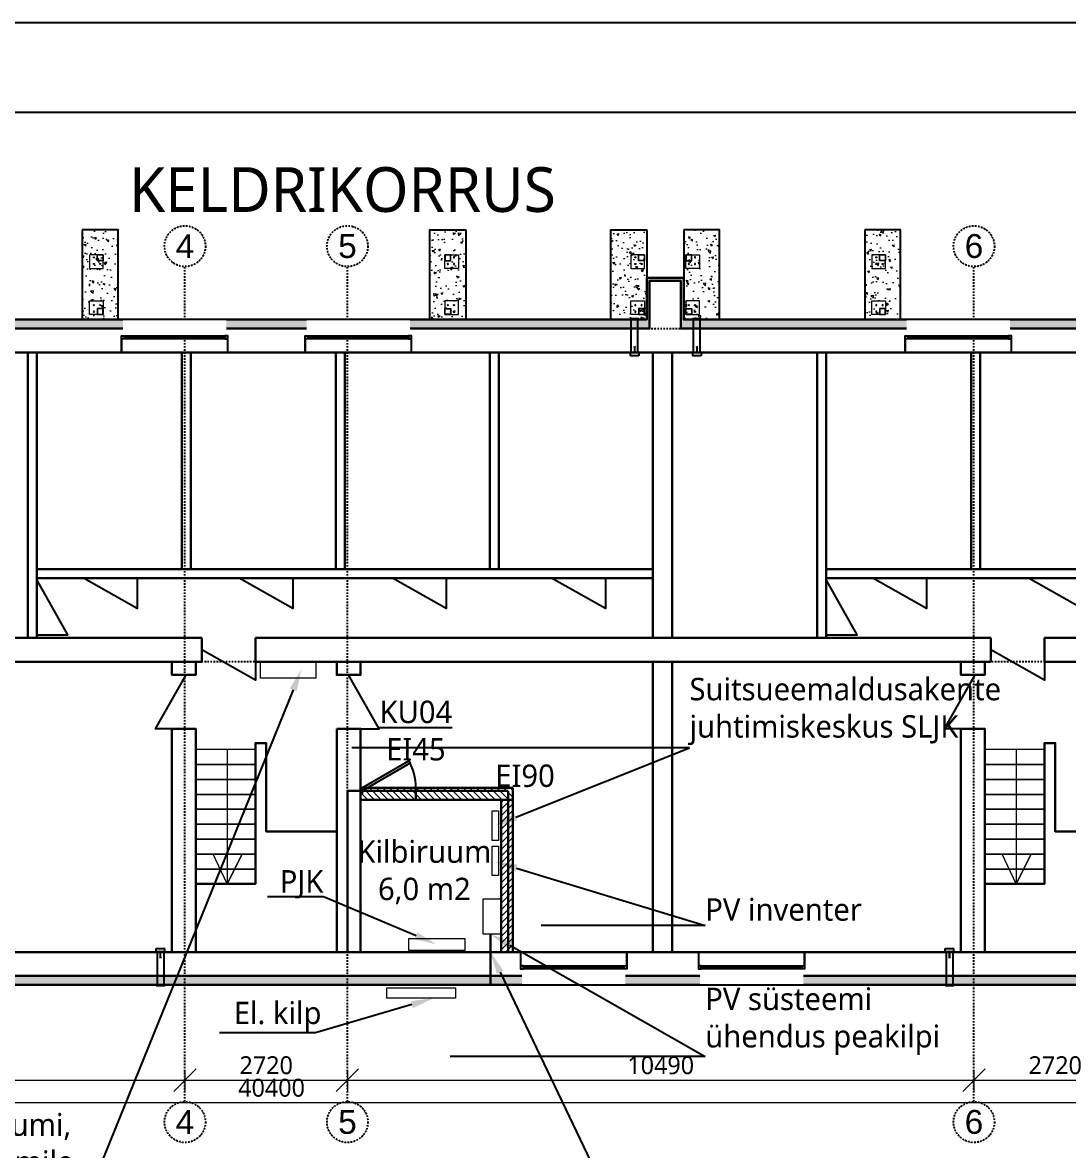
# Model space of a CAD drawing. Header units: millimetres. Extents: x 83708 to 840243643, y 645190 to 956201.
# Drawn here: x 332514 to 350025, y 937318 to 956201 of the extents above; entities that cross this region are included whole.
import ezdxf
from ezdxf import colors
from ezdxf.entities.mleader import LeaderData, LeaderLine
from ezdxf.math import Vec2, Vec3

# ---------------------------------------------------------------- set-up
doc = ezdxf.new("R2010")
doc.units = ezdxf.units.MM
doc.header["$PDMODE"] = 2
doc.header["$PDSIZE"] = 5
for name, pattern in [('Dash', [3.2, 2, -1.2]), ('DASHDOTX2', [50.8, 25.4, -12.7, 0, -12.7]), ('DASHED', [0.75, 0.5, -0.25])]:
    doc.linetypes.add(name, pattern=pattern)
for name, color, linetype in [('!ESP_Avatäited plaanil', 7, 'Continuous'), ('!ESP_EPS 120 Perimeeter', 141, 'Continuous'), ('!ESP_Mõõt', 252, 'Continuous'), ('!ESP_Tava', 7, 'Continuous'), ('!ESP_Tekst', 7, 'Continuous'), ('!ESP_Teljed', 30, 'DASHDOTX2'), ('!ESP_Viited', 7, 'Continuous'), ('DUCT-S-1-DEVICE', 7, 'Continuous')]:
    doc.layers.add(name, color=color, linetype=linetype)
for name, color, linetype, lineweight in [('!ESP_EI90 tuletõkkesektsiooon', 6, 'DASHED', 30), ('!ESP_Fassaad', 7, 'Continuous', 9), ('!ESP_Konstruktsioon lõikes', 7, 'Continuous', 30), ('!ESP_Uus konstruktsioon', 6, 'Continuous', 9), ('_ol_ol_sein_vaates', 7, 'Continuous', 9), ('TEKST', 7, 'Continuous', 9)]:
    doc.layers.add(name, color=color, linetype=linetype, lineweight=lineweight)
doc.layers.add('!ESP_no_print', color=252, linetype='Continuous', plot=False)
doc.styles.add('Annotative', font='malgunsl.ttf', dxfattribs={"height": 2})
doc.styles.add('Arial', font='arial.ttf')
doc.dimstyles.new('Annotative', dxfattribs={"dimtxt": 2.5, "dimasz": 2.5, "dimexe": 1.25, "dimexo": 0.625, "dimtad": 1, "dimdec": 0, "dimrnd": 5, "dimtxsty": 'Annotative', "dimblk": 'OBLIQUE', "dimcen": 0, "dimdle": 1, "dimadec": 0, "dimazin": 0, "dimtfac": 1, "dimtdec": 0, "dimtmove": 0, "dimatfit": 3, "dimfxl": 1, "dimfxlon": 1, "dimarcsym": 1})

# ---------------------------------------------------------------- blocks, each defined once
blk = doc.blocks.new('A$Cef77760f')
at = {"layer": '!ESP_Teljed'}
for points in [[(-21450, -2104), (-21450, 11875)], [(-18730, -2104), (-18730, 11875)], [(-8240, -2104), (-8240, 11875)], [(-42300, 10840), (1500, 10840)], [(1500, 5260), (-42300, 5260)], [(1500, 0), (-42300, 0)]]:
    blk.add_lwpolyline(points, dxfattribs=at)
for centre in [(-21450, 12217), (-18730, 12217), (-8240, 12217), (-21450, -2446), (-18730, -2446), (-8240, -2446)]:
    blk.add_circle(centre, 342, dxfattribs=at)
at = {"layer": '!ESP_Teljed', "char_height": 400, "width": 684.66, "attachment_point": 5, "style": 'Arial'}
for s, insert in [('4', (-21450, 12217)), ('5', (-18730, 12217)), ('6', (-8240, 12217)), ('4', (-21450, -2446)), ('5', (-18730, -2446)), ('6', (-8240, -2446))]:
    blk.add_mtext(s, dxfattribs=dict(at, insert=insert))
blk = doc.blocks.new('_Oblique')
at = {"color": 0, "linetype": 'ByBlock', "lineweight": -2}
blk.add_line((-0.5, -0.5), (0.5, 0.5), dxfattribs=at)
blk = doc.blocks.new('*D838')
at = {"layer": '!ESP_Mõõt', "color": 0, "lineweight": -2, "transparency": 16777216}
for p, q in [((8175, -12435), (8175, -12773)), ((18550, -12435), (18550, -12773)), ((8025, -12585), (18700, -12585))]:
    blk.add_line(p, q, dxfattribs=at)
at = {"layer": 'Defpoints', "color": 0, "transparency": 16777216}
for p in [(8175, -11951), (18550, -11896), (18550, -12585)]:
    blk.add_point(p, dxfattribs=at)
at = {"layer": '!ESP_Mõõt', "color": 0, "lineweight": -2, "transparency": 16777216, "xscale": 375, "yscale": 375, "zscale": 375, "rotation": 180}
blk.add_blockref('_Oblique', (8175, -12585), dxfattribs=at)
at = {"layer": '!ESP_Mõõt', "color": 0, "lineweight": -2, "transparency": 16777216, "xscale": 375, "yscale": 375, "zscale": 375}
blk.add_blockref('_Oblique', (18550, -12585), dxfattribs=at)
at = {"layer": '!ESP_Mõõt', "color": 0, "lineweight": 0, "transparency": 16777216, "insert": (13362, -12336), "char_height": 300, "attachment_point": 5, "style": 'Annotative'}
blk.add_mtext('10375', dxfattribs=at)
blk = doc.blocks.new('*D839')
at = {"layer": '!ESP_Mõõt', "color": 0, "lineweight": -2, "transparency": 16777216}
for p, q in [((18550, -12435), (18550, -12773)), ((21270, -12435), (21270, -12773)), ((18400, -12585), (21420, -12585))]:
    blk.add_line(p, q, dxfattribs=at)
at = {"layer": 'Defpoints', "color": 0, "transparency": 16777216}
for p in [(18550, -11896), (21270, -11914), (21270, -12585)]:
    blk.add_point(p, dxfattribs=at)
at = {"layer": '!ESP_Mõõt', "color": 0, "lineweight": -2, "transparency": 16777216, "xscale": 375, "yscale": 375, "zscale": 375, "rotation": 180}
blk.add_blockref('_Oblique', (18550, -12585), dxfattribs=at)
at = {"layer": '!ESP_Mõõt', "color": 0, "lineweight": -2, "transparency": 16777216, "xscale": 375, "yscale": 375, "zscale": 375}
blk.add_blockref('_Oblique', (21270, -12585), dxfattribs=at)
at = {"layer": '!ESP_Mõõt', "color": 0, "lineweight": 0, "transparency": 16777216, "insert": (19910, -12336), "char_height": 300, "attachment_point": 5, "style": 'Annotative'}
blk.add_mtext('2720', dxfattribs=at)
blk = doc.blocks.new('*D840')
at = {"layer": '!ESP_Mõõt', "color": 0, "lineweight": -2, "transparency": 16777216}
for p, q in [((21270, -12435), (21270, -12773)), ((31760, -12435), (31760, -12773)), ((21120, -12585), (31910, -12585))]:
    blk.add_line(p, q, dxfattribs=at)
at = {"layer": 'Defpoints', "color": 0, "transparency": 16777216}
for p in [(31760, -11878), (21270, -11914), (31760, -12585)]:
    blk.add_point(p, dxfattribs=at)
at = {"layer": '!ESP_Mõõt', "color": 0, "lineweight": -2, "transparency": 16777216, "xscale": 375, "yscale": 375, "zscale": 375, "rotation": 180}
blk.add_blockref('_Oblique', (21270, -12585), dxfattribs=at)
at = {"layer": '!ESP_Mõõt', "color": 0, "lineweight": -2, "transparency": 16777216, "xscale": 375, "yscale": 375, "zscale": 375}
blk.add_blockref('_Oblique', (31760, -12585), dxfattribs=at)
at = {"layer": '!ESP_Mõõt', "color": 0, "lineweight": 0, "transparency": 16777216, "insert": (26515, -12336), "char_height": 300, "attachment_point": 5, "style": 'Annotative'}
blk.add_mtext('10490', dxfattribs=at)
blk = doc.blocks.new('*D826')
at = {"layer": '!ESP_Mõõt', "color": 0, "lineweight": -2, "transparency": 16777216}
for p, q in [((31760, -12435), (31760, -12773)), ((34480, -12435), (34480, -12773)), ((31610, -12585), (34630, -12585))]:
    blk.add_line(p, q, dxfattribs=at)
at = {"layer": 'Defpoints', "color": 0, "transparency": 16777216}
for p in [(31760, -11878), (34480, -11787), (34480, -12585)]:
    blk.add_point(p, dxfattribs=at)
at = {"layer": '!ESP_Mõõt', "color": 0, "lineweight": -2, "transparency": 16777216, "xscale": 375, "yscale": 375, "zscale": 375, "rotation": 180}
blk.add_blockref('_Oblique', (31760, -12585), dxfattribs=at)
at = {"layer": '!ESP_Mõõt', "color": 0, "lineweight": -2, "transparency": 16777216, "xscale": 375, "yscale": 375, "zscale": 375}
blk.add_blockref('_Oblique', (34480, -12585), dxfattribs=at)
at = {"layer": '!ESP_Mõõt', "color": 0, "lineweight": 0, "transparency": 16777216, "insert": (33120, -12336), "char_height": 300, "attachment_point": 5, "style": 'Annotative'}
blk.add_mtext('2720', dxfattribs=at)
blk = doc.blocks.new('*D833')
at = {"layer": '!ESP_Mõõt', "color": 0, "lineweight": -2, "transparency": 16777216}
for p, q in [((-200, -12812), (-200, -13150)), ((40200, -12812), (40200, -13150)), ((40350, -12962), (-350, -12962))]:
    blk.add_line(p, q, dxfattribs=at)
at = {"layer": 'Defpoints', "color": 0, "transparency": 16777216}
for p in [(-200, -11040), (40200, -11040), (-200, -12962)]:
    blk.add_point(p, dxfattribs=at)
at = {"layer": '!ESP_Mõõt', "color": 0, "lineweight": -2, "transparency": 16777216, "xscale": 375, "yscale": 375, "zscale": 375, "rotation": 180}
blk.add_blockref('_Oblique', (-200, -12962), dxfattribs=at)
at = {"layer": '!ESP_Mõõt', "color": 0, "lineweight": -2, "transparency": 16777216, "xscale": 375, "yscale": 375, "zscale": 375}
blk.add_blockref('_Oblique', (40200, -12962), dxfattribs=at)
at = {"layer": '!ESP_Mõõt', "color": 0, "lineweight": 0, "transparency": 16777216, "insert": (20000, -12713), "char_height": 300, "attachment_point": 5, "style": 'Annotative'}
blk.add_mtext('40400', dxfattribs=at)
blk = doc.blocks.new('A$C8ba190c6')
at = {"layer": '!ESP_Avatäited plaanil'}
for points in [[(-1760, 420), (-1760, -90), (-2660, 420)], [(-2920, -900), (-3431, -900), (-2920, 0)], [(-200, -900), (310, -900), (-200, 0)]]:
    blk.add_lwpolyline(points, dxfattribs=at)
at = {"layer": '!ESP_Konstruktsioon lõikes'}
for points in [[(-3160, 220), (-3160, 220), (-3160, 0), (-2760, 0), (-2760, 220), (-2660, 220), (-2660, 620)], [(-1760, 620), (-1760, 220), (-400, 220), (-400, 0), (0, 0), (0, 220)], [(-400, -2620), (-791, -2620), (-1580, -2620), (-1580, -1142), (-1760, -1142), (-1760, -3500), (-2760, -3500)]]:
    blk.add_lwpolyline(points, dxfattribs=at)
for points in [[(-3160, -900), (-2760, -900), (-2760, -4640), (-3160, -4640)], [(-400, -900), (0, -900), (0, -4640), (-400, -4640)]]:
    blk.add_lwpolyline(points, close=True, dxfattribs=at)
at = {"lineweight": 0}
for points in [[(-1760, -1250), (-2760, -1250), (-2760, -1500), (-1760, -1500)], [(-2235, -1250), (-2235, -3500), (-1981, -3000), (-2235, -3500), (-2467, -3000)], [(-1760, -1150), (-1760, -2750)], [(-1760, -1500), (-2760, -1500), (-2760, -1750), (-1760, -1750)], [(-1760, -1750), (-2760, -1750), (-2760, -2000), (-1760, -2000)], [(-1760, -2000), (-2760, -2000), (-2760, -2250), (-1760, -2250)], [(-1760, -2250), (-2760, -2250), (-2760, -2500), (-1760, -2500)], [(-1760, -2500), (-2760, -2500), (-2760, -2750), (-1760, -2750)], [(-1760, -2500), (-2760, -2500), (-2760, -2750), (-1760, -2750)], [(-2360, -2750), (-2760, -2750)], [(-1760, -2750), (-2760, -2750), (-2760, -3000), (-1760, -3000)], [(-1760, -2750), (-2360, -2750)], [(-1760, -3000), (-2760, -3000), (-2760, -3250), (-1760, -3250)], [(-1760, -3000), (-2760, -3000), (-2760, -3250), (-1760, -3250)], [(-1760, -3000), (-2360, -3000)], [(-1760, -3250), (-2760, -3250), (-2760, -3500), (-1760, -3500)], [(-1760, -3250), (-2360, -3250)], [(-1760, -3500), (-2360, -3500)]]:
    blk.add_lwpolyline(points, dxfattribs=at)
blk = doc.blocks.new('A$C9a3fe0df')
at = {"layer": '!ESP_Konstruktsioon lõikes'}
for points in [[(0, 11640), (530, 11640), (530, 10840), (13230, 10840), (13230, 11640), (13750, 11640), (13750, 10840), (26330, 10840), (26330, 11640), (26850, 11640), (26850, 10840), (39470, 10840), (39470, 11640), (40000, 11640), (40000, 0), (0, 0)], [(400, 10440), (39600, 10440), (39600, 400), (400, 400)]]:
    blk.add_lwpolyline(points, close=True, dxfattribs=at)
for points in [[(26330, 10840), (26330, 11640), (26850, 11640), (26850, 10840)], [(400, 10440), (40000, 10440)], [(26705, 5660), (26705, 10440), (26385, 10440), (26385, 5660)], [(6635, 5660), (18830, 5660)], [(19730, 5660), (32040, 5660)], [(32940, 5660), (39600, 5660), (39600, 5260), (32940, 5260)], [(18830, 5260), (6635, 5260)], [(32040, 5260), (19730, 5260)], [(26230, 5260), (26385, 5260)], [(26385, 5260), (26385, 400), (26705, 400), (26705, 5260)], [(26750, 5260), (26950, 5260)]]:
    blk.add_lwpolyline(points, dxfattribs=at)
blk = doc.blocks.new('A$C15717044')
blk.add_wipeout([(-890, 171), (890, 171), (890, 121), (865, 121), (865, -150), (-865, -150), (-865, 121), (-890, 121)])
at = {"layer": '!ESP_Avatäited plaanil'}
for points in [[(-890, 400), (-890, 171), (-890, 121), (-840, 121), (-840, 171), (-890, 171), (890, 171), (890, 400), (890, 171), (890, 121), (840, 121), (840, 171), (840, 121), (-840, 121), (-840, 146), (840, 146)], [(-865, -150), (865, -150)]]:
    blk.add_lwpolyline(points, dxfattribs=at)
blk = doc.blocks.new('A$Cf971dbfe')
at = {"layer": '!ESP_Fassaad', "color": 8}
for points in [[(-230, -230), (0, -230), (0, 0), (-230, 0)], [(0, -100), (-100, -100), (-100, 0), (0, 0)]]:
    blk.add_lwpolyline(points, close=True, dxfattribs=at)
at = {"layer": '!ESP_Fassaad', "color": 8, "linetype": 'Dash', "ltscale": 0.5}
blk.add_lwpolyline([(-5, -95), (-95, -95), (-95, -5), (-5, -5)], close=True, dxfattribs=at)
at = {"layer": '!ESP_Fassaad', "color": 8}
for centre in [(-155, -45), (-155, -155), (-50, -155)]:
    blk.add_circle(centre, 10, dxfattribs=at)
blk = doc.blocks.new('A$C8c9964b3')
at = {"color": 6, "xscale": -1}
blk.add_blockref('A$Cf971dbfe', (-3345, 0), dxfattribs=at)
at = {"color": 6}
blk.add_blockref('A$Cf971dbfe', (0, 0), dxfattribs=at)
at = {"color": 6, "rotation": 180}
blk.add_blockref('A$Cf971dbfe', (-3345, -1000), dxfattribs=at)
at = {"color": 6, "xscale": -1, "rotation": 180}
blk.add_blockref('A$Cf971dbfe', (0, -1000), dxfattribs=at)
blk = doc.blocks.new('A$Cb62df965')
at = {"layer": '!ESP_Avatäited plaanil'}
for points in [[(-8635, 0), (-8635, -510), (-9535, 0)], [(-6030, 0), (-6030, -510), (-6930, 0)], [(-3461, 0), (-3461, -510), (-4361, 0)], [(-796, 0), (-796, -510), (-1696, 0)], [(-10305, -947), (-9795, -947), (-10305, -47)]]:
    blk.add_lwpolyline(points, dxfattribs=at)
blk = doc.blocks.new('*U604')
for p, q in [((0, 0), (0, -100)), ((900, 0), (900, -100))]:
    blk.add_line(p, q)
blk.add_lwpolyline([(0, 0), (779, 450), (801, 412), (22, -38)], close=True)
blk.add_arc((0, 0), 900, 0, 30)
blk = doc.blocks.new('*U735')
at = {"layer": 'DUCT-S-1-DEVICE', "color": 7, "linetype": 'Continuous', "lineweight": -3}
for p, q in [((87049, 80165, 2428), (87049, 80165, 2571)), ((87049, 80150, 2571), (87049, 80150, 2428)), ((87049, 80150, 2428), (87192, 80150, 2428)), ((87192, 80165, 2571), (87192, 80165, 2428)), ((87192, 80150, 2428), (87192, 80150, 2571)), ((87121, 79700, 2500), (87112, 79680, 2500)), ((87130, 79680, 2500), (87121, 79700, 2500)), ((87039, 79600, 2466), (87032, 79600, 2500)), ((87043, 79595, 2468), (87037, 79595, 2500)), ((87047, 79600, 2500), (87047, 79595, 2500)), ((87112, 79680, 2500), (87118, 79680, 2500)), ((87118, 79680, 2500), (87118, 79600, 2500)), ((87118, 79600, 2500), (87124, 79600, 2500)), ((87124, 79600, 2500), (87124, 79680, 2500)), ((87124, 79680, 2500), (87130, 79680, 2500)), ((87194, 79600, 2500), (87194, 79595, 2500)), ((87204, 79595, 2500), (87198, 79595, 2468)), ((87209, 79600, 2500), (87202, 79600, 2466))]:
    blk.add_line(p, q, dxfattribs=at)
at = {"layer": 'DUCT-S-1-DEVICE', "color": 5, "linetype": 'Continuous', "lineweight": -3}
for p, q in [((87049, 80165, 2571), (87049, 80150, 2571)), ((87049, 80165, 2571), (87192, 80165, 2571)), ((87192, 80150, 2571), (87049, 80150, 2571)), ((87066, 79600, 2500), (87066, 80150, 2500)), ((87176, 79600, 2500), (87176, 80150, 2500)), ((87192, 80165, 2571), (87192, 80150, 2571)), ((87121, 79700, 2500), (87112, 79680, 2500)), ((87130, 79680, 2500), (87121, 79700, 2500)), ((87032, 79600, 2500), (87039, 79600, 2534)), ((87032, 79600, 2500), (87037, 79595, 2500)), ((87037, 79595, 2500), (87043, 79595, 2532)), ((87039, 79600, 2534), (87058, 79600, 2563)), ((87043, 79595, 2532), (87061, 79595, 2559)), ((87047, 79595, 2500), (87047, 79542, 2500)), ((87058, 79600, 2563), (87087, 79600, 2582)), ((87061, 79595, 2559), (87089, 79595, 2577)), ((87087, 79600, 2582), (87121, 79600, 2588)), ((87089, 79595, 2577), (87121, 79595, 2583)), ((87112, 79680, 2500), (87118, 79680, 2500)), ((87118, 79680, 2500), (87118, 79600, 2500)), ((87118, 79600, 2500), (87124, 79600, 2500)), ((87121, 79600, 2588), (87154, 79600, 2582)), ((87121, 79595, 2583), (87152, 79595, 2577)), ((87124, 79600, 2500), (87124, 79680, 2500)), ((87124, 79680, 2500), (87130, 79680, 2500)), ((87152, 79595, 2577), (87180, 79595, 2559)), ((87154, 79600, 2582), (87183, 79600, 2563)), ((87180, 79595, 2559), (87198, 79595, 2532)), ((87183, 79600, 2563), (87202, 79600, 2534)), ((87194, 79595, 2500), (87194, 79542, 2500)), ((87198, 79595, 2532), (87204, 79595, 2500)), ((87202, 79600, 2534), (87209, 79600, 2500)), ((87209, 79600, 2500), (87204, 79595, 2500))]:
    blk.add_line(p, q, dxfattribs=at)
at = {"layer": 'DUCT-S-1-DEVICE', "color": 7, "linetype": 'Continuous', "lineweight": -3, "extrusion": (0, 1, 0)}
for centre in [(87121, 80150, 2500), (87121, 79600, 2500)]:
    blk.add_ellipse(centre, major_axis=(-55, 0), ratio=1, start_param=0, end_param=3.141593, dxfattribs=at)
at = {"layer": 'DUCT-S-1-DEVICE', "color": 7, "linetype": 'Continuous', "lineweight": -3, "extrusion": (0, -1, 0)}
blk.add_ellipse((87121, 79600, 2500), major_axis=(73.5, 0), ratio=1, start_param=0, end_param=3.141593, dxfattribs=at)
at = {"layer": 'DUCT-S-1-DEVICE', "color": 5, "linetype": 'Continuous', "lineweight": -3, "extrusion": (0, -1, 0)}
blk.add_ellipse((87121, 79542, 2500), major_axis=(73.5, 0), ratio=1, start_param=0, end_param=3.141593, dxfattribs=at)
blk = doc.blocks.new('*U736')
at = {"layer": 'DUCT-S-1-DEVICE', "color": 7, "linetype": 'Continuous', "lineweight": -3}
for p, q in [((86006, 80165, 2428), (86006, 80165, 2571)), ((86006, 80150, 2571), (86006, 80150, 2428)), ((86006, 80150, 2428), (86149, 80150, 2428)), ((86149, 80165, 2571), (86149, 80165, 2428)), ((86149, 80150, 2428), (86149, 80150, 2571)), ((86077, 79700, 2500), (86068, 79680, 2500)), ((86086, 79680, 2500), (86077, 79700, 2500)), ((85996, 79600, 2466), (85989, 79600, 2500)), ((86000, 79595, 2468), (85994, 79595, 2500)), ((86004, 79600, 2500), (86004, 79595, 2500)), ((86068, 79680, 2500), (86074, 79680, 2500)), ((86074, 79680, 2500), (86074, 79600, 2500)), ((86074, 79600, 2500), (86080, 79600, 2500)), ((86080, 79600, 2500), (86080, 79680, 2500)), ((86080, 79680, 2500), (86086, 79680, 2500)), ((86151, 79600, 2500), (86151, 79595, 2500)), ((86161, 79595, 2500), (86155, 79595, 2468)), ((86166, 79600, 2500), (86159, 79600, 2466))]:
    blk.add_line(p, q, dxfattribs=at)
at = {"layer": 'DUCT-S-1-DEVICE', "color": 5, "linetype": 'Continuous', "lineweight": -3}
for p, q in [((86006, 80165, 2571), (86006, 80150, 2571)), ((86006, 80165, 2571), (86149, 80165, 2571)), ((86149, 80150, 2571), (86006, 80150, 2571)), ((86022, 79600, 2500), (86022, 80150, 2500)), ((86132, 79600, 2500), (86132, 80150, 2500)), ((86149, 80165, 2571), (86149, 80150, 2571)), ((86077, 79700, 2500), (86068, 79680, 2500)), ((86086, 79680, 2500), (86077, 79700, 2500)), ((85989, 79600, 2500), (85996, 79600, 2534)), ((85989, 79600, 2500), (85994, 79595, 2500)), ((85994, 79595, 2500), (86000, 79595, 2532)), ((85996, 79600, 2534), (86015, 79600, 2563)), ((86000, 79595, 2532), (86018, 79595, 2559)), ((86004, 79595, 2500), (86004, 79542, 2500)), ((86015, 79600, 2563), (86044, 79600, 2582)), ((86018, 79595, 2559), (86045, 79595, 2577)), ((86044, 79600, 2582), (86077, 79600, 2588)), ((86045, 79595, 2577), (86077, 79595, 2583)), ((86068, 79680, 2500), (86074, 79680, 2500)), ((86074, 79680, 2500), (86074, 79600, 2500)), ((86074, 79600, 2500), (86080, 79600, 2500)), ((86077, 79600, 2588), (86111, 79600, 2582)), ((86077, 79595, 2583), (86109, 79595, 2577)), ((86080, 79600, 2500), (86080, 79680, 2500)), ((86080, 79680, 2500), (86086, 79680, 2500)), ((86109, 79595, 2577), (86136, 79595, 2559)), ((86111, 79600, 2582), (86140, 79600, 2563)), ((86136, 79595, 2559), (86155, 79595, 2532)), ((86140, 79600, 2563), (86159, 79600, 2534)), ((86151, 79595, 2500), (86151, 79542, 2500)), ((86155, 79595, 2532), (86161, 79595, 2500)), ((86159, 79600, 2534), (86166, 79600, 2500)), ((86166, 79600, 2500), (86161, 79595, 2500))]:
    blk.add_line(p, q, dxfattribs=at)
at = {"layer": 'DUCT-S-1-DEVICE', "color": 7, "linetype": 'Continuous', "lineweight": -3, "extrusion": (0, 1, 0)}
for centre in [(86077, 80150, 2500), (86077, 79600, 2500)]:
    blk.add_ellipse(centre, major_axis=(-55, 0), ratio=1, start_param=0, end_param=3.141593, dxfattribs=at)
at = {"layer": 'DUCT-S-1-DEVICE', "color": 7, "linetype": 'Continuous', "lineweight": -3, "extrusion": (0, -1, 0)}
blk.add_ellipse((86077, 79600, 2500), major_axis=(73.5, 0), ratio=1, start_param=0, end_param=3.141593, dxfattribs=at)
at = {"layer": 'DUCT-S-1-DEVICE', "color": 5, "linetype": 'Continuous', "lineweight": -3, "extrusion": (0, -1, 0)}
blk.add_ellipse((86077, 79542, 2500), major_axis=(73.5, 0), ratio=1, start_param=0, end_param=3.141593, dxfattribs=at)
blk = doc.blocks.new('*U742')
at = {"layer": 'DUCT-S-1-DEVICE', "color": 5, "linetype": 'Continuous', "lineweight": -3}
for p, q in [((91261, 69560, 2500), (91266, 69565, 2500)), ((91268, 69560, 2534), (91261, 69560, 2500)), ((91273, 69565, 2532), (91266, 69565, 2500)), ((91287, 69560, 2563), (91268, 69560, 2534)), ((91291, 69565, 2559), (91273, 69565, 2532)), ((91276, 69565, 2500), (91276, 69618, 2500)), ((91316, 69560, 2582), (91287, 69560, 2563)), ((91318, 69565, 2577), (91291, 69565, 2559)), ((91295, 69560, 2500), (91295, 69010, 2500)), ((91350, 69560, 2588), (91316, 69560, 2582)), ((91350, 69565, 2583), (91318, 69565, 2577)), ((91347, 69560, 2500), (91347, 69480, 2500)), ((91353, 69560, 2500), (91347, 69560, 2500)), ((91382, 69565, 2577), (91350, 69565, 2583)), ((91384, 69560, 2582), (91350, 69560, 2588)), ((91353, 69480, 2500), (91353, 69560, 2500)), ((91409, 69565, 2559), (91382, 69565, 2577)), ((91412, 69560, 2563), (91384, 69560, 2582)), ((91405, 69560, 2500), (91405, 69010, 2500)), ((91427, 69565, 2532), (91409, 69565, 2559)), ((91432, 69560, 2534), (91412, 69560, 2563)), ((91423, 69565, 2500), (91423, 69618, 2500)), ((91433, 69565, 2500), (91427, 69565, 2532)), ((91438, 69560, 2500), (91432, 69560, 2534)), ((91438, 69560, 2500), (91433, 69565, 2500)), ((91347, 69480, 2500), (91341, 69480, 2500)), ((91341, 69480, 2500), (91350, 69460, 2500)), ((91350, 69460, 2500), (91359, 69480, 2500)), ((91359, 69480, 2500), (91353, 69480, 2500)), ((91278, 68995, 2571), (91278, 69010, 2571)), ((91278, 69010, 2571), (91421, 69010, 2571)), ((91421, 68995, 2571), (91278, 68995, 2571)), ((91421, 68995, 2571), (91421, 69010, 2571))]:
    blk.add_line(p, q, dxfattribs=at)
at = {"layer": 'DUCT-S-1-DEVICE', "color": 7, "linetype": 'Continuous', "lineweight": -3}
for p, q in [((91261, 69560, 2500), (91268, 69560, 2466)), ((91266, 69565, 2500), (91273, 69565, 2468)), ((91276, 69560, 2500), (91276, 69565, 2500)), ((91347, 69560, 2500), (91347, 69480, 2500)), ((91353, 69560, 2500), (91347, 69560, 2500)), ((91353, 69480, 2500), (91353, 69560, 2500)), ((91423, 69560, 2500), (91423, 69565, 2500)), ((91427, 69565, 2468), (91433, 69565, 2500)), ((91432, 69560, 2466), (91438, 69560, 2500)), ((91347, 69480, 2500), (91341, 69480, 2500)), ((91341, 69480, 2500), (91350, 69460, 2500)), ((91350, 69460, 2500), (91359, 69480, 2500)), ((91359, 69480, 2500), (91353, 69480, 2500)), ((91421, 69010, 2428), (91278, 69010, 2428)), ((91278, 69010, 2428), (91278, 69010, 2571)), ((91278, 68995, 2571), (91278, 68995, 2428)), ((91421, 69010, 2571), (91421, 69010, 2428)), ((91421, 68995, 2428), (91421, 68995, 2571))]:
    blk.add_line(p, q, dxfattribs=at)
at = {"layer": 'DUCT-S-1-DEVICE', "color": 5, "linetype": 'Continuous', "lineweight": -3, "extrusion": (0, 1, 0)}
blk.add_ellipse((91350, 69618, 2500), major_axis=(-73.5, 0), ratio=1, start_param=0, end_param=3.141593, dxfattribs=at)
at = {"layer": 'DUCT-S-1-DEVICE', "color": 7, "linetype": 'Continuous', "lineweight": -3, "extrusion": (0, 1, 0)}
blk.add_ellipse((91350, 69560, 2500), major_axis=(-73.5, 0), ratio=1, start_param=0, end_param=3.141593, dxfattribs=at)
at = {"layer": 'DUCT-S-1-DEVICE', "color": 7, "linetype": 'Continuous', "lineweight": -3, "extrusion": (0, -1, 0)}
for centre in [(91350, 69560, 2500), (91350, 69010, 2500)]:
    blk.add_ellipse(centre, major_axis=(55, 0), ratio=1, start_param=0, end_param=3.141593, dxfattribs=at)
blk = doc.blocks.new('*U743')
at = {"layer": 'DUCT-S-1-DEVICE', "color": 5, "linetype": 'Continuous', "lineweight": -3}
for p, q in [((78052, 69560, 2500), (78057, 69565, 2500)), ((78059, 69560, 2534), (78052, 69560, 2500)), ((78063, 69565, 2532), (78057, 69565, 2500)), ((78078, 69560, 2563), (78059, 69560, 2534)), ((78081, 69565, 2559), (78063, 69565, 2532)), ((78067, 69565, 2500), (78067, 69618, 2500)), ((78107, 69560, 2582), (78078, 69560, 2563)), ((78108, 69565, 2577), (78081, 69565, 2559)), ((78085, 69560, 2500), (78085, 69010, 2500)), ((78140, 69560, 2588), (78107, 69560, 2582)), ((78140, 69565, 2583), (78108, 69565, 2577)), ((78137, 69560, 2500), (78137, 69480, 2500)), ((78143, 69560, 2500), (78137, 69560, 2500)), ((78172, 69565, 2577), (78140, 69565, 2583)), ((78174, 69560, 2582), (78140, 69560, 2588)), ((78143, 69480, 2500), (78143, 69560, 2500)), ((78199, 69565, 2559), (78172, 69565, 2577)), ((78203, 69560, 2563), (78174, 69560, 2582)), ((78195, 69560, 2500), (78195, 69010, 2500)), ((78218, 69565, 2532), (78199, 69565, 2559)), ((78222, 69560, 2534), (78203, 69560, 2563)), ((78214, 69565, 2500), (78214, 69618, 2500)), ((78224, 69565, 2500), (78218, 69565, 2532)), ((78229, 69560, 2500), (78222, 69560, 2534)), ((78229, 69560, 2500), (78224, 69565, 2500)), ((78137, 69480, 2500), (78131, 69480, 2500)), ((78131, 69480, 2500), (78140, 69460, 2500)), ((78140, 69460, 2500), (78149, 69480, 2500)), ((78149, 69480, 2500), (78143, 69480, 2500)), ((78069, 68995, 2571), (78069, 69010, 2571)), ((78069, 69010, 2571), (78212, 69010, 2571)), ((78212, 68995, 2571), (78069, 68995, 2571)), ((78212, 68995, 2571), (78212, 69010, 2571))]:
    blk.add_line(p, q, dxfattribs=at)
at = {"layer": 'DUCT-S-1-DEVICE', "color": 7, "linetype": 'Continuous', "lineweight": -3}
for p, q in [((78052, 69560, 2500), (78059, 69560, 2466)), ((78057, 69565, 2500), (78063, 69565, 2468)), ((78067, 69560, 2500), (78067, 69565, 2500)), ((78137, 69560, 2500), (78137, 69480, 2500)), ((78143, 69560, 2500), (78137, 69560, 2500)), ((78143, 69480, 2500), (78143, 69560, 2500)), ((78214, 69560, 2500), (78214, 69565, 2500)), ((78218, 69565, 2468), (78224, 69565, 2500)), ((78222, 69560, 2466), (78229, 69560, 2500)), ((78137, 69480, 2500), (78131, 69480, 2500)), ((78131, 69480, 2500), (78140, 69460, 2500)), ((78140, 69460, 2500), (78149, 69480, 2500)), ((78149, 69480, 2500), (78143, 69480, 2500)), ((78212, 69010, 2428), (78069, 69010, 2428)), ((78069, 69010, 2428), (78069, 69010, 2571)), ((78069, 68995, 2571), (78069, 68995, 2428)), ((78212, 69010, 2571), (78212, 69010, 2428)), ((78212, 68995, 2428), (78212, 68995, 2571))]:
    blk.add_line(p, q, dxfattribs=at)
at = {"layer": 'DUCT-S-1-DEVICE', "color": 5, "linetype": 'Continuous', "lineweight": -3, "extrusion": (0, 1, 0)}
blk.add_ellipse((78140, 69618, 2500), major_axis=(-73.5, 0), ratio=1, start_param=0, end_param=3.141593, dxfattribs=at)
at = {"layer": 'DUCT-S-1-DEVICE', "color": 7, "linetype": 'Continuous', "lineweight": -3, "extrusion": (0, 1, 0)}
blk.add_ellipse((78140, 69560, 2500), major_axis=(-73.5, 0), ratio=1, start_param=0, end_param=3.141593, dxfattribs=at)
at = {"layer": 'DUCT-S-1-DEVICE', "color": 7, "linetype": 'Continuous', "lineweight": -3, "extrusion": (0, -1, 0)}
for centre in [(78140, 69560, 2500), (78140, 69010, 2500)]:
    blk.add_ellipse(centre, major_axis=(55, 0), ratio=1, start_param=0, end_param=3.141593, dxfattribs=at)
blk = doc.blocks.new('A$Cd7e57fc7')
at = {"layer": 'DUCT-S-1-DEVICE'}
for name in ['*U736', '*U735', '*U743', '*U742']:
    blk.add_blockref(name, (-60000, -80000), dxfattribs=at)
blk = doc.blocks.new('A$C8bd7207e')
at = {"layer": '_ol_ol_sein_vaates', "linetype": 'ByBlock', "transparency": 33554687}
h = blk.add_hatch(dxfattribs=at)
h.set_pattern_fill('AR-CONC', color=256, scale=2, angle=90)
h.set_pattern_definition([(140, (-262392.27, -62659.9), (31.87817, 364.36934), [38.1, -419.1]), (85, (-262392.27, -62659.9), (-382.1137, -70.48684), [30.48, -335.28117]), (190.45144, (-262389.6, -62629.53), (-350.2355, 293.8825), [32.38, -356.1805]), (136.1842, (-262493.87, -62659.9), (84.08466, 542.1581), [57.15, -628.65]), (186.63556, (-262486.87, -62614.7), (-494.8522, 474.8083), [48.57, -534.2712]), (81.18415, (-262493.9, -62659.9), (-494.8522, 474.8083), [45.7199, -502.9195]), (111, (-262468.47, -62609.1), (204.5304, 303.22878), [38.1, -419.1]), (56, (-262468.47, -62609.1), (-368.37593, 123.60406), [30.48, -335.28]), (161.45145, (-262451.43, -62583.82), (-163.84554, 426.83284), [32.38, -356.1799]), (127.5, (-262392.27, -62659.89), (-169.11008, 6.177207), [0, -331.216, 0, -340.36, 0, -336.55]), (97.5, (-262392.27, -62659.89), (-200.36115, 133.63933), [0, -194.056, 0, -323.596, 0, -128.27]), (57.5, (-262392.27, -62773.17), (11.45749, 271.18119), [0, -127, 0, -396.24, 0, -525.78]), (47.5, (-262392.27, -62823.97), (-50.85298, 296.25836), [0, -165.1, 0, -263.144, 0, -373.38])])
h.paths.add_polyline_path([(-300, 50), (-300, -1450), (300, -1450), (300, 50)])
at = {"color": 0, "linetype": 'ByBlock', "transparency": 33554687}
blk.add_lwpolyline([(-300, 50), (-300, -1450), (300, -1450), (300, 50)], close=True, dxfattribs=at)
blk = doc.blocks.new('A$Cb56cea9a')
at = {"layer": '!ESP_Mõõt', "lineweight": 0}
for base, p1, p2, picture, middle in [((-200, -12962.2), (40200, -11040), (-200, -11040), '*D833', (20000, -12713.3)), ((31760.1, -12585.3), (21270, -11914.4), (31760.1, -11877.8), '*D840', (26515, -12335.5)), ((34480.1, -12585.3), (31760.1, -11877.8), (34480.1, -11787.2), '*D826', (33120.1, -12336.3)), ((18550, -12585.3), (8175, -11951.1), (18550, -11896.3), '*D838', (13362.5, -12335.5)), ((21270, -12585.3), (18550, -11896.3), (21270, -11914.4), '*D839', (19910, -12336.3))]:
    dim = blk.add_linear_dim(base=base, p1=p1, p2=p2, dimstyle='Annotative', dxfattribs=at)
    dim.commit()
    dim.dimension.update_dxf_attribs({"geometry": picture, "text_midpoint": middle})

msp = doc.modelspace()

# ---------------------------------------------------------------- hatches: boundary and pattern name
at = {"layer": '!ESP_EPS 120 Perimeeter'}
h = msp.add_hatch(dxfattribs=at)
h.set_pattern_fill('HONEY', color=256, scale=20, style=0)
h.set_pattern_definition([(0, (-481675.35, -124491.55), (95.25, 54.992613), [63.5, -127]), (120, (-481675.35, -124491.55), (-95.2499998, 54.9926133), [63.5, -127]), (60, (-481675.35, -124491.55), (2e-07, 109.9852262), [-127, 63.5])])
h.paths.add_polyline_path([(317263.7, 951229.3), (317263.7, 951929.3), (316533.7, 951929.3), (316533.7, 940089.3), (356833.7, 940089.3), (356833.7, 951929.3), (356103.7, 951929.3), (356103.7, 951229.3), (343583.7, 951229.3), (343583.7, 951929.3), (342963.7, 951929.3), (342963.7, 951229.3), (330483.7, 951229.3), (330483.7, 951929.3), (329863.7, 951929.3), (329863.7, 951229.3)])
h.paths.add_polyline_path([(329913.7, 951079.3), (329913.7, 951879.3), (330433.7, 951879.3), (330433.7, 951079.3), (343013.7, 951079.3), (343013.7, 951879.3), (343533.7, 951879.3), (343533.7, 951079.3), (356153.7, 951079.3), (356153.7, 951879.3), (356683.7, 951879.3), (356683.7, 940239.3), (316683.7, 940239.3), (316683.7, 951879.3), (317213.7, 951879.3), (317213.7, 951079.3)], flags=16)
at = {"layer": '!ESP_Uus konstruktsioon'}
h = msp.add_hatch(dxfattribs=at)
h.set_pattern_fill('ANSI31', color=256, scale=25, angle=90)
h.set_pattern_definition([(135, (14968.894, -104654.84), (-56.126601, -56.126601), [])])
h.paths.add_polyline_path([(340724.9, 943390.5), (338173.7, 943390.5), (338173.7, 943190.5), (340724.9, 943190.5)])
h = msp.add_hatch(dxfattribs=at)
h.set_pattern_fill('ANSI31', color=256, scale=25, angle=180)
h.set_pattern_definition([(225, (1388570.27, 617434.49), (56.126601, -56.126601), [])])
h.paths.add_polyline_path([(340524.9, 943190.5), (340524.9, 940639.3), (340724.9, 940639.3), (340724.9, 943190.5)])

# ---------------------------------------------------------------- linework, layer by layer
at = {"layer": '!ESP_Avatäited plaanil'}
for points in [[(332763.3, 945952.7), (333273.8, 945952.7), (332763.3, 946852.7)], [(332763.3, 945952.7), (333273.8, 945952.7), (332763.3, 946852.7)], [(334433.7, 946899.3), (334433.7, 946388.8), (333533.7, 946899.3)], [(337038.7, 946899.3), (337038.7, 946388.8), (336138.7, 946899.3)], [(339607.5, 946899.3), (339607.5, 946388.8), (338707.5, 946899.3)], [(342273, 946899.3), (342273, 946388.8), (341373, 946899.3)]]:
    msp.add_lwpolyline(points, dxfattribs=at)
at = {"layer": '!ESP_EI90 tuletõkkesektsiooon', "ltscale": 15, "flags": 128}
msp.add_lwpolyline([(337953.7, 940639.3), (340644.9, 940639.3), (340644.9, 943340.5), (337953.7, 943340.5)], close=True, dxfattribs=at)
at = {"layer": '!ESP_Fassaad'}
msp.add_lwpolyline([(338610.9, 940039.3), (339762.6, 940039.3), (339762.6, 939865.2), (338610.9, 939865.2)], close=True, dxfattribs=at)
at = {"layer": '!ESP_Konstruktsioon lõikes'}
for points in [[(316533.7, 951929.3), (317263.7, 951929.3), (317263.7, 951229.3), (329863.7, 951229.3), (329863.7, 951929.3), (330483.7, 951929.3), (330483.7, 951229.3), (342963.7, 951229.3), (342963.7, 951929.3), (343583.7, 951929.3), (343583.7, 951229.3), (356103.7, 951229.3), (356103.7, 951929.3), (356833.7, 951929.3), (356833.7, 940089.3), (316533.7, 940089.3)], [(316533.7, 951929.3), (317263.7, 951929.3), (317263.7, 951229.3), (329863.7, 951229.3), (329863.7, 951929.3), (330483.7, 951929.3), (330483.7, 951229.3), (342963.7, 951229.3), (342963.7, 951929.3), (343583.7, 951929.3), (343583.7, 951229.3), (356103.7, 951229.3), (356103.7, 951929.3), (356833.7, 951929.3), (356833.7, 940089.3), (316533.7, 940089.3)], [(316683.7, 951879.3), (317213.7, 951879.3), (317213.7, 951079.3), (329913.7, 951079.3), (329913.7, 951879.3), (330433.7, 951879.3), (330433.7, 951079.3), (343013.7, 951079.3), (343013.7, 951879.3), (343533.7, 951879.3), (343533.7, 951079.3), (356153.7, 951079.3), (356153.7, 951879.3), (356683.7, 951879.3), (356683.7, 940239.3), (316683.7, 940239.3)], [(316683.7, 951879.3), (317213.7, 951879.3), (317213.7, 951079.3), (329913.7, 951079.3), (329913.7, 951879.3), (330433.7, 951879.3), (330433.7, 951079.3), (343013.7, 951079.3), (343013.7, 951879.3), (343533.7, 951879.3), (343533.7, 951079.3), (356153.7, 951079.3), (356153.7, 951879.3), (356683.7, 951879.3), (356683.7, 940239.3), (316683.7, 940239.3)], [(332602.7, 950679.3), (332752.7, 950679.3), (332752.7, 945899.3), (332602.7, 945899.3)], [(335181.6, 950679.3), (335331.6, 950679.3), (335331.6, 947049.3), (335181.6, 947049.3)], [(337760.6, 950679.3), (337910.6, 950679.3), (337910.6, 947049.3), (337760.6, 947049.3)], [(340339.6, 950679.3), (340489.6, 950679.3), (340489.6, 947049.3), (340339.6, 947049.3)], [(345817.7, 950679.3), (345967.7, 950679.3), (345967.7, 945899.3), (345817.7, 945899.3)], [(348396.7, 950679.3), (348546.7, 950679.3), (348546.7, 947049.3), (348396.7, 947049.3)], [(343068.8, 947049.3), (343068.8, 946899.3), (332752.7, 946899.3), (332752.7, 947049.3)], [(356283.9, 947049.3), (356283.9, 946899.3), (345967.7, 946899.3), (345967.7, 947049.3)], [(338173.7, 943390.5), (339100.5, 943390.5), (339100.5, 943190.5), (338173.7, 943190.5)]]:
    msp.add_lwpolyline(points, close=True, dxfattribs=at)
for points in [[(338173.7, 943390.5), (340724.9, 943390.5)], [(340724.9, 940639.3), (340724.9, 943390.5)], [(338173.7, 943190.5), (340724.9, 943190.5)], [(340524.9, 940639.3), (340524.9, 943190.5)]]:
    msp.add_lwpolyline(points, dxfattribs=at)
at = {"layer": '!ESP_no_print'}
for points in [[(302249.6, 956200.6), (365249.6, 956200.6), (365249.6, 911650.6), (302249.6, 911650.6)], [(302249.6, 956200.6), (365249.6, 956200.6), (365249.6, 911650.6), (302249.6, 911650.6)], [(305249.6, 954700.6), (363749.6, 954700.6), (363749.6, 913150.6), (305249.6, 913150.6)], [(305249.6, 954700.6), (363749.6, 954700.6), (363749.6, 913150.6), (305249.6, 913150.6)]]:
    msp.add_lwpolyline(points, close=True, dxfattribs=at)
at = {"layer": '!ESP_Tava', "lineweight": 0}
for points in [[(340376.1, 943001.2), (340482.5, 943001.2), (340482.5, 942508.4), (340376.1, 942508.4)], [(340376.1, 942412.2), (340482.5, 942412.2), (340482.5, 941919.4), (340376.1, 941919.4)], [(340224.9, 940939.3), (340224.9, 941532.9), (340524.9, 941532.9), (340524.9, 940939.3)], [(338980, 940665.3), (338980, 940867.5), (339917.1, 940867.5), (339917.1, 940665.3)]]:
    msp.add_lwpolyline(points, close=True, dxfattribs=at)
at = {"lineweight": 0}
msp.add_lwpolyline([(336500.3, 945499.3), (337426, 945499.3), (337426, 945227.3), (336500.3, 945227.3)], close=True, dxfattribs=at)
at = {"layer": 'TEKST', "color": 1, "lineweight": 30}
msp.add_line((340348.8, 940089.3), (340348.8, 940939.3), dxfattribs=at)

# ---------------------------------------------------------------- block references
at = {"layer": '!ESP_Konstruktsioon lõikes'}
msp.add_blockref('A$C8ba190c6', (338173.7, 945279.3), dxfattribs=at)
at = {"lineweight": 0}
for name, p in [('A$Cef77760f', (356683.7, 940239.3)), ('A$C8c9964b3', (342928.7, 952314.3)), ('A$Cb56cea9a', (316683.7, 951079.3)), ('A$C9a3fe0df', (316683.7, 940239.3)), ('A$Cb62df965', (356283.7, 946899.3)), ('A$C8ba190c6', (351383.8, 945279.3))]:
    msp.add_blockref(name, p, dxfattribs=at)
at = {"xscale": -1}
for p in [(339633.7, 952679.3), (342663.7, 952679.3)]:
    msp.add_blockref('A$C8bd7207e', p, dxfattribs=at)
for name, p in [('A$C8bd7207e', (343883.7, 952679.3)), ('*U604', (338200.5, 943390.5))]:
    msp.add_blockref(name, p)
at = {"lineweight": 0, "xscale": -1}
for p in [(330518.7, 952314.3), (343618.7, 952314.3)]:
    msp.add_blockref('A$C8c9964b3', p, dxfattribs=at)

# ---------------------------------------------------------------- texts
at = {"layer": '!ESP_EI90 tuletõkkesektsiooon', "insert": (340428.9, 943398.9), "char_height": 375, "width": 33016.31, "attachment_point": 7, "style": 'Annotative'}
msp.add_mtext('EI90', dxfattribs=at)
at = {"layer": '!ESP_Tekst', "style": 'Annotative'}
for s, insert, char_height, width, attachment_point in [('KELDRIKORRUS', (334297.9, 953399.4), 750, 30275.718, 4), ('\\pxqc;{\\L\\C6;KU04\\P\\lEI45}', (339421.6, 944847.8), 375, 644.007, 3), ('Kilbiruum\\P6,0 m2', (339242.1, 941974.6), 375, 24762.739, 5)]:
    msp.add_mtext(s, dxfattribs=dict(at, insert=insert, char_height=char_height, width=width, attachment_point=attachment_point))

# ---------------------------------------------------------------- leaders
at = {"layer": '!ESP_Viited'}
ml = msp.add_multileader_mtext('Standard', dxfattribs=at)
ml.set_content('\\A1;Vundamendiplokk\\P\\pxql;2X1500x600x600 vastavalt sõlmele ', color=256, style='Annotative')
ml.set_leader_properties()
ml.build(insert=Vec2(0, 0))
ml.multileader.update_dxf_attribs({"text_left_attachment_type": 5, "dogleg_length": 0, "arrow_head_size": 375, "scale": 150})
ctx = ml.context
ctx.base_point, ctx.scale, ctx.char_height, ctx.arrow_head_size, ctx.landing_gap_size, ctx.plane_origin = Vec3(310595.6, 954242.3), 150, 375, 375, 0, Vec3(345339.9, 951024.2)
ctx.right_attachment = 5
notes = []
notes.append((ctx, [(1, (1, 1, 0), (318334.7, 953315.3), (-1, 0), 0, [(0, [(320593.7, 952679.3)], 0, [])])]))
ctx.mtext.insert, ctx.mtext.width, ctx.mtext.defined_height, ctx.mtext.flow_direction = Vec3(310595.6, 954433.1), 8620.807, 2192.5, 5
ml = msp.add_multileader_mtext('Standard', dxfattribs=at)
ml.set_content('Ol. olev el. kilp tõsta eraldi ruumi, \\Pehitada ümber vastavalt skeemile . \\POl. olevad kaablid pikendada. ', color=256, style='Annotative')
ml.set_leader_properties()
ml.build(insert=Vec2(0, 0))
ml.multileader.update_dxf_attribs({"text_left_attachment_type": 5, "text_right_attachment_type": 5, "dogleg_length": 0, "arrow_head_size": 375, "scale": 150})
ctx = ml.context
ctx.base_point, ctx.scale, ctx.char_height, ctx.arrow_head_size, ctx.landing_gap_size, ctx.plane_origin = Vec3(325660.2, 936125.1), 150, 375, 375, 0, Vec3(339725.8, 942474.2)
ctx.left_attachment, ctx.right_attachment = 5, 5
notes.append((ctx, [(1, (1, 1, 0), (333431.7, 936125.1), (-1, 0), 0, [(0, [(337185, 945375.5)], 0, [])])]))
ctx.mtext.insert, ctx.mtext.flow_direction = Vec3(325660.2, 937937.5), 5
ml = msp.add_multileader_mtext('Standard', dxfattribs=at)
ml.set_content('Suitsueemaldusakente \\Pjuhtimiskeskus SLJK', color=256, style='Annotative')
ml.set_leader_properties()
ml.build(insert=Vec2(0, 0))
ml.multileader.update_dxf_attribs({"text_left_attachment_type": 5, "text_right_attachment_type": 5, "dogleg_length": 0, "arrow_head_size": 375, "scale": 150})
ctx = ml.context
ctx.base_point, ctx.scale, ctx.char_height, ctx.arrow_head_size, ctx.landing_gap_size, ctx.plane_origin = Vec3(343680.7, 944060.8), 150, 375, 375, 0, Vec3(327427.7, 844486.5)
ctx.left_attachment, ctx.right_attachment = 5, 5
notes.append((ctx, [(0, (1, 1, 0), (343680.7, 944060.8), (1, 0), 0, [(0, [(340424.8, 942756.6)], 0, [])])]))
ctx.mtext.insert, ctx.mtext.flow_direction = Vec3(343680.7, 945229.8), 5
ml = msp.add_multileader_mtext('Standard', dxfattribs=at)
ml.set_content('PJK', color=256, style='Annotative')
ml.set_leader_properties()
ml.build(insert=Vec2(0, 0))
ml.multileader.update_dxf_attribs({"text_left_attachment_type": 5, "text_right_attachment_type": 5, "dogleg_length": 0, "arrow_head_size": 375, "scale": 150})
ctx = ml.context
ctx.base_point, ctx.scale, ctx.char_height, ctx.arrow_head_size, ctx.landing_gap_size, ctx.plane_origin = Vec3(336835.6, 941561.3), 150, 375, 375, 0, Vec3(319264.6, 844567)
ctx.left_attachment, ctx.right_attachment, ctx.text_align_type = 5, 5, 2
notes.append((ctx, [(1, (1, 1, 0), (337551.4, 941561.3), (-1, 0), 0, [(0, [(339448.6, 940766.4)], 0, [])])]))
ctx.mtext.insert, ctx.mtext.alignment, ctx.mtext.flow_direction = Vec3(337551.4, 942011.3), 3, 5
ml = msp.add_multileader_mtext('Standard', dxfattribs=at)
ml.set_content('El. kilp', color=256, style='Annotative')
ml.set_leader_properties()
ml.build(insert=Vec2(0, 0))
ml.multileader.update_dxf_attribs({"text_left_attachment_type": 5, "text_right_attachment_type": 5, "dogleg_length": 0, "arrow_head_size": 375, "scale": 150})
ctx = ml.context
ctx.base_point, ctx.scale, ctx.char_height, ctx.arrow_head_size, ctx.landing_gap_size, ctx.plane_origin = Vec3(336050.5, 939288.9), 150, 375, 375, 0, Vec3(341934.4, 936963.9)
ctx.left_attachment, ctx.right_attachment = 5, 5
notes.append((ctx, [(1, (1, 1, 0), (337417.2, 939288.9), (-1, 0), 0, [(0, [(339393.6, 939865.2)], 0, [])])]))
ctx.mtext.insert, ctx.mtext.flow_direction = Vec3(336050.5, 939808.4), 5
for ctx, leaders in notes:
    for number, flags, end, landing, length, lines in leaders:
        leader = LeaderData()
        leader.index, (leader.has_last_leader_line, leader.has_dogleg_vector, leader.attachment_direction) = number, flags
        leader.last_leader_point, leader.dogleg_vector, leader.dogleg_length = Vec3(end), Vec3(landing), length
        for number, points, colour, breaks in lines:
            line = LeaderLine()
            line.index, line.vertices, line.color, line.breaks = number, Vec3.list(points), colors.encode_raw_color(colour), breaks
            leader.lines.append(line)
        ctx.leaders.append(leader)

# ---------------------------------------------------------------- next in the draw order: block references
at = {"lineweight": 0, "rotation": 180}
for p in [(335063.7, 951079.3), (338133.7, 951079.3), (348183.7, 951079.3)]:
    msp.add_blockref('A$C15717044', p, dxfattribs=at)
at = {"lineweight": 0}
for p in [(341738.8, 940239.3), (344718.8, 940239.3)]:
    msp.add_blockref('A$C15717044', p, dxfattribs=at)

# ---------------------------------------------------------------- next in the draw order: block references
for p in [(333813.7, 952679.3), (346913.7, 952679.3)]:
    msp.add_blockref('A$C8bd7207e', p)
at = {"color": 6}
msp.add_blockref('A$Cd7e57fc7', (316683.7, 951079.3), dxfattribs=at)

# ---------------------------------------------------------------- next in the draw order: leaders
at = {"layer": '!ESP_Viited'}
ml = msp.add_multileader_mtext('Standard', dxfattribs=at)
ml.set_content('PV inventer', color=256, style='Annotative')
ml.set_leader_properties()
ml.build(insert=Vec2(0, 0))
ml.multileader.update_dxf_attribs({"text_left_attachment_type": 5, "text_right_attachment_type": 5, "dogleg_length": 0, "arrow_head_size": 375, "scale": 150})
ctx = ml.context
ctx.base_point, ctx.scale, ctx.char_height, ctx.arrow_head_size, ctx.landing_gap_size, ctx.plane_origin = Vec3(343944.2, 941083.1), 150, 375, 375, 0, Vec3(327427.7, 843883.5)
ctx.left_attachment, ctx.right_attachment = 5, 5
notes = []
notes.append((ctx, [(0, (1, 1, 0), (343944.2, 941083.1), (1, 0), 0, [(0, [(340424.8, 942153.6)], 0, [])])]))
ctx.mtext.insert, ctx.mtext.flow_direction = Vec3(343944.2, 941539.3), 5
ml = msp.add_multileader_mtext('Standard', dxfattribs=at)
ml.set_content('PV süsteemi\\Pühendus peakilpi ', color=256, style='Annotative')
ml.set_leader_properties()
ml.build(insert=Vec2(0, 0))
ml.multileader.update_dxf_attribs({"text_left_attachment_type": 5, "text_right_attachment_type": 5, "dogleg_length": 0, "arrow_head_size": 375, "scale": 150})
ctx = ml.context
ctx.base_point, ctx.scale, ctx.char_height, ctx.arrow_head_size, ctx.landing_gap_size, ctx.plane_origin = Vec3(343944.2, 938891.9), 150, 375, 375, 0, Vec3(327427.7, 842669.2)
ctx.left_attachment, ctx.right_attachment = 5, 5
notes.append((ctx, [(0, (1, 1, 0), (343944.2, 938891.9), (1, 0), 0, [(0, [(340348.8, 940939.3)], 0, [])])]))
ctx.mtext.insert, ctx.mtext.flow_direction = Vec3(343944.2, 940042.5), 5
at = {"layer": 'TEKST'}
ml = msp.add_multileader_mtext('Standard', dxfattribs=at)
ml.set_content('PV kaablite läbiviik läbi fassaadi', color=256, style='Annotative')
ml.set_leader_properties()
ml.build(insert=Vec2(0, 0))
ml.multileader.update_dxf_attribs({"text_left_attachment_type": 5, "text_right_attachment_type": 5, "dogleg_length": 1, "arrow_head_size": 375, "scale": 150})
ctx = ml.context
ctx.base_point, ctx.scale, ctx.char_height, ctx.arrow_head_size, ctx.landing_gap_size, ctx.plane_origin = Vec3(342516.2, 936418.9), 150, 375, 375, 0, Vec3(370569.6, 959082.6)
ctx.left_attachment, ctx.right_attachment = 5, 5
notes.append((ctx, [(0, (1, 1, 0), (342366.2, 936418.9), (1, 0), 150, [(0, [(340348.8, 940639.3)], 0, [])])]))
ctx.mtext.insert, ctx.mtext.flow_direction = Vec3(342516.2, 936895.2), 5
for ctx, leaders in notes:
    for number, flags, end, landing, length, lines in leaders:
        leader = LeaderData()
        leader.index, (leader.has_last_leader_line, leader.has_dogleg_vector, leader.attachment_direction) = number, flags
        leader.last_leader_point, leader.dogleg_vector, leader.dogleg_length = Vec3(end), Vec3(landing), length
        for number, points, colour, breaks in lines:
            line = LeaderLine()
            line.index, line.vertices, line.color, line.breaks = number, Vec3.list(points), colors.encode_raw_color(colour), breaks
            leader.lines.append(line)
        ctx.leaders.append(leader)

doc.saveas('drawing.dxf')
